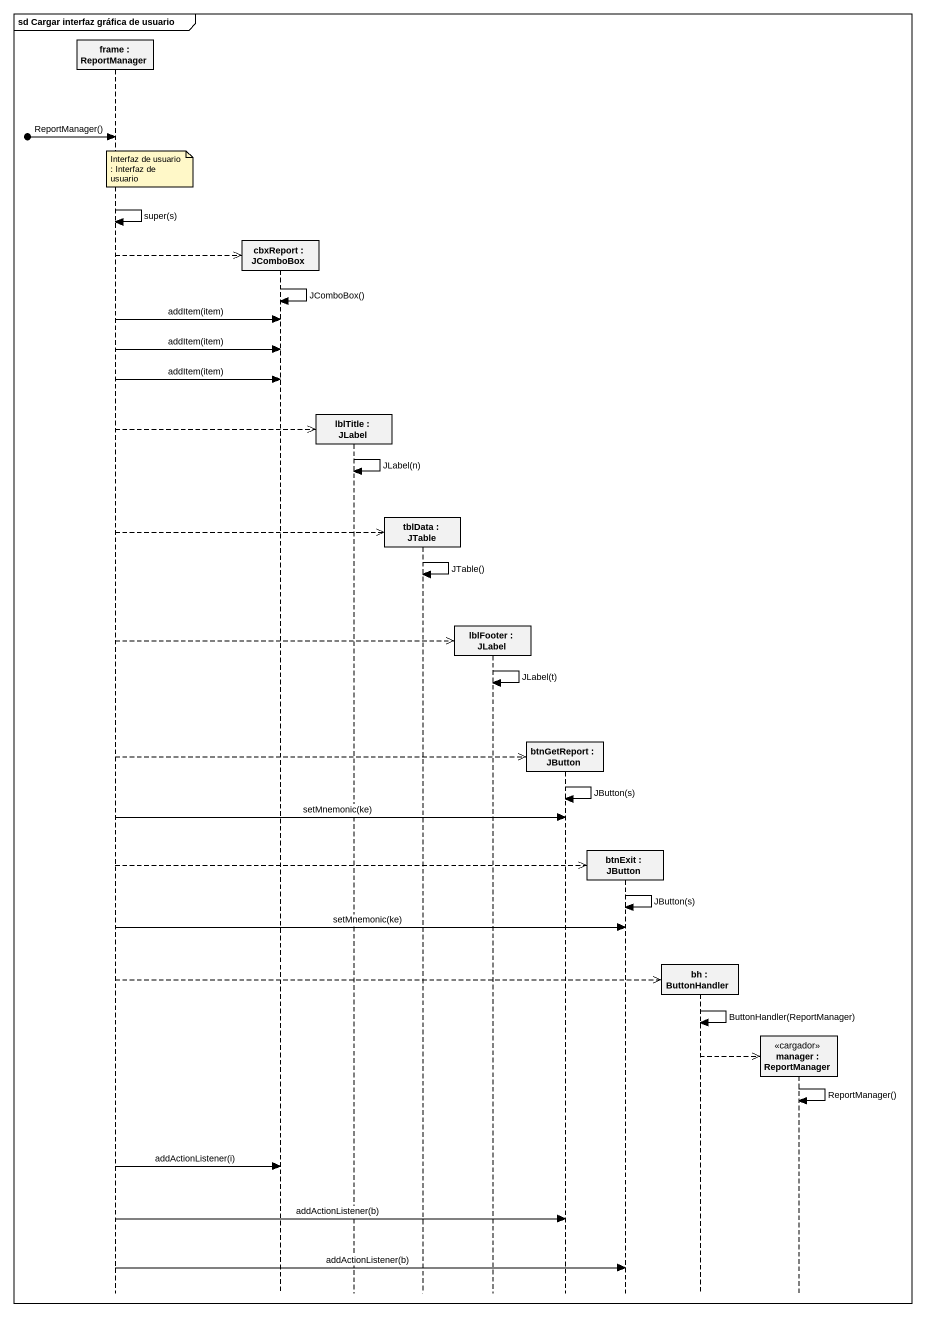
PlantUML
@startuml
mainframe sd Cargar interfaz gráfica de usuario
hide footbox
participant "frame : ReportManager" as frame_
participant "cbxReport : JComboBox" as cbxReport
participant "lblTitle : JLabel" as lblTitle
participant "tblData : JTable" as tblData
participant "lblFooter : JLabel" as lblFooter
participant "btnGetReport : JButton" as btnGetReport
participant "btnExit : JButton" as btnExit
participant "bh : ButtonHandler" as bh
participant "manager : ReportManager" as manager <<cargador>>

[o-> frame_ : ReportManager()
note over frame_ : Interfaz de usuario : Interfaz de usuario
frame_ -> frame_ : super(s)
frame_ -->> cbxReport **
cbxReport -> cbxReport : JComboBox()
frame_ -> cbxReport : addItem(item)
frame_ -> cbxReport : addItem(item)
frame_ -> cbxReport : addItem(item)
frame_ -->> lblTitle **
lblTitle -> lblTitle : JLabel(n)
frame_ -->> tblData **
tblData -> tblData : JTable()
frame_ -->> lblFooter **
lblFooter -> lblFooter : JLabel(t)
frame_ -->> btnGetReport **
btnGetReport -> btnGetReport : JButton(s)
frame_ -> btnGetReport : setMnemonic(ke)
frame_ -->> btnExit **
btnExit -> btnExit : JButton(s)
frame_ -> btnExit : setMnemonic(ke)
frame_ -->> bh **
bh -> bh : ButtonHandler(ReportManager)
bh -->> manager **
manager -> manager : ReportManager()
frame_ -> cbxReport : addActionListener(i)
frame_ -> btnGetReport : addActionListener(b)
frame_ -> btnExit : addActionListener(b)
@enduml
